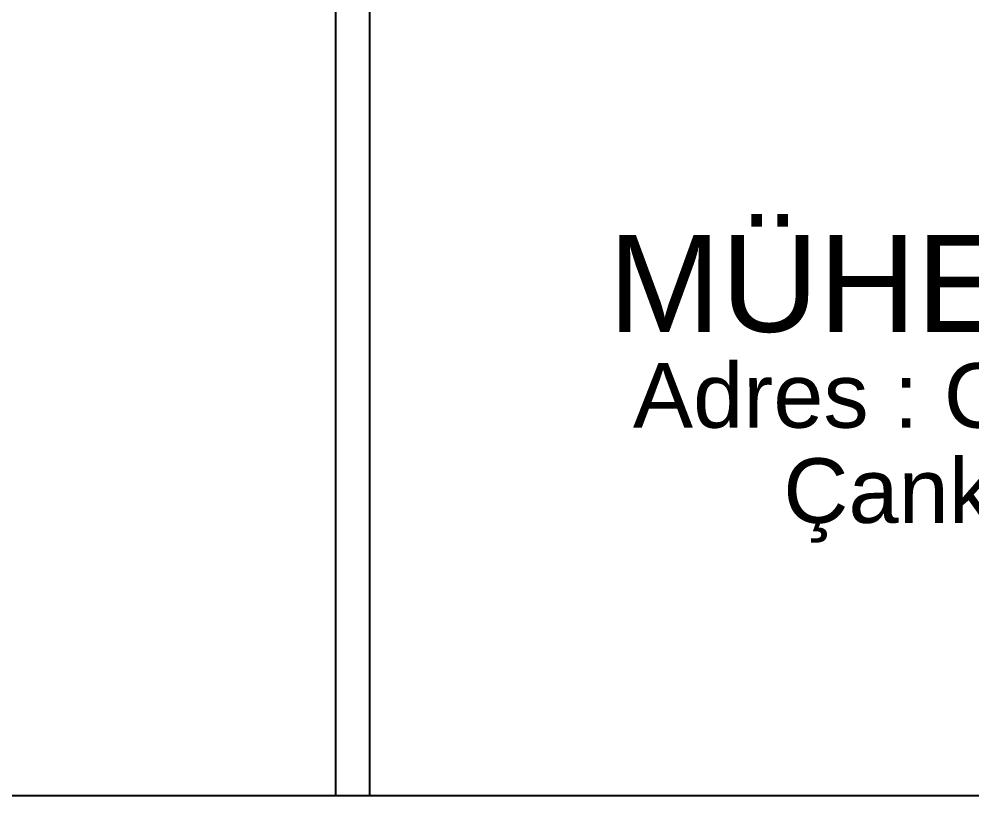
# Model space of a CAD drawing. Header units: millimetres. Extents: x 536434 to 536922, y 4231735 to 4231855.
# Drawn here: x 536451.54 to 536460.37, y 4231762.49 to 4231769.68 of the extents above; entities that cross this region are included whole.
import ezdxf
from ezdxf.enums import TextEntityAlignment as Align

# ---------------------------------------------------------------- set-up
doc = ezdxf.new("R2010")
doc.units = ezdxf.units.MM
doc.linetypes.add('DUZ', pattern=[0])
doc.layers.get('0').update_dxf_attribs({"lineweight": 13})
doc.layers.add('MURAT_ANTET', color=7, linetype='DUZ')
doc.styles.add('ISIM', font='arial.ttf', dxfattribs={"height": 50})
doc.styles.add('STYLE1', font='arial.ttf', dxfattribs={"height": 1})

# ---------------------------------------------------------------- blocks, each defined once
blk = doc.blocks.new('TAMAY_MIMARLIK_LOGO')
for s, height, style, p in [('MÜHENDİSLİK DANIŞMANLIK', 14.7349, 'ISIM', (-5.83, -118.94)), ('Adres : Cevizlidere Mah. 1247 Sok. No: 17/21', 9.8233, 'STYLE1', (-5.83, -133.52)), (' Çankaya/Ankara Tel: 0(312) 431 44 43', 9.8233, 'STYLE1', (-5.83, -148))]:
    blk.add_text(s, height=height, dxfattribs=dict(style=style)).set_placement(p, align=Align.CENTER)

msp = doc.modelspace()

# ---------------------------------------------------------------- linework, layer by layer
at = {"layer": 'MURAT_ANTET'}
for p, q in [((536454.4746, 4231762.4868), (536454.4746, 4231776.9427)), ((536454.7895, 4231762.4868), (536454.7895, 4231776.9427))]:
    msp.add_line(p, q, dxfattribs=at)
msp.add_lwpolyline([(536434.1987, 4231776.9427), (536475.569, 4231776.9427), (536475.569, 4231762.4868), (536434.1987, 4231762.4868)], close=True, dxfattribs=at)
msp.add_lwpolyline([(536434.1987, 4231776.9427), (536475.569, 4231776.9427), (536475.569, 4231762.4868), (536434.1987, 4231762.4868)], close=True, dxfattribs=at)

# ---------------------------------------------------------------- block references
at = {"layer": 'MURAT_ANTET', "xscale": 0.0609170438028925, "yscale": 0.0609170438028925, "zscale": 0.0609170438028925}
msp.add_blockref('TAMAY_MIMARLIK_LOGO', (536466.0626, 4231774.0318), dxfattribs=at)

doc.saveas('drawing.dxf')
